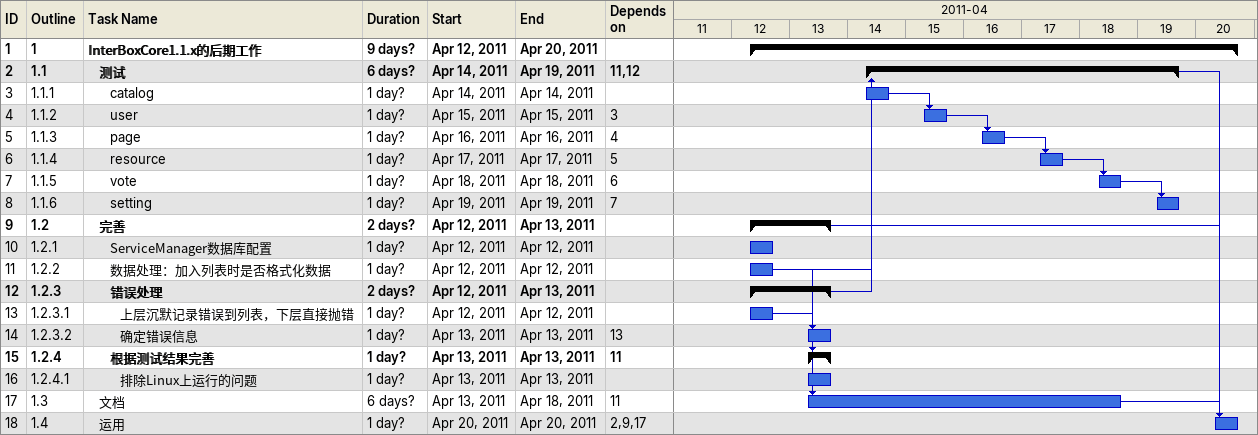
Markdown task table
| ID | WBS | Task | Duration | Start | Finish | Predecessors |
|---|---|---|---|---|---|---|
| 1 | 1 | **InterBoxCore1.1.x的后期工作** | 9d? | 2011-04-12 | 2011-04-20 |  |
| 2 | 1.1 | **测试** | 6d? | 2011-04-14 | 2011-04-19 | 11, 12 |
| 3 | 1.1.1 | catalog | 1d? | 2011-04-14 | 2011-04-14 |  |
| 4 | 1.1.2 | user | 1d? | 2011-04-15 | 2011-04-15 | 3 |
| 5 | 1.1.3 | page | 1d? | 2011-04-16 | 2011-04-16 | 4 |
| 6 | 1.1.4 | resource | 1d? | 2011-04-17 | 2011-04-17 | 5 |
| 7 | 1.1.5 | vote | 1d? | 2011-04-18 | 2011-04-18 | 6 |
| 8 | 1.1.6 | setting | 1d? | 2011-04-19 | 2011-04-19 | 7 |
| 9 | 1.2 | **完善** | 2d? | 2011-04-12 | 2011-04-13 |  |
| 10 | 1.2.1 | ServiceManager数据库配置 | 1d? | 2011-04-12 | 2011-04-12 |  |
| 11 | 1.2.2 | 数据处理：加入列表时是否格式化数据 | 1d? | 2011-04-12 | 2011-04-12 |  |
| 12 | 1.2.3 | **错误处理** | 2d? | 2011-04-12 | 2011-04-13 |  |
| 13 | 1.2.3.1 | 上层沉默记录错误到列表，下层直接抛错 | 1d? | 2011-04-12 | 2011-04-12 |  |
| 14 | 1.2.3.2 | 确定错误信息 | 1d? | 2011-04-13 | 2011-04-13 | 13 |
| 15 | 1.2.4 | **根据测试结果完善** | 1d? | 2011-04-13 | 2011-04-13 | 11 |
| 16 | 1.2.4.1 | 排除Linux上运行的问题 | 1d? | 2011-04-13 | 2011-04-13 |  |
| 17 | 1.3 | 文档 | 6d? | 2011-04-13 | 2011-04-18 | 11 |
| 18 | 1.4 | 运用 | 1d? | 2011-04-20 | 2011-04-20 | 2, 9, 17 |
